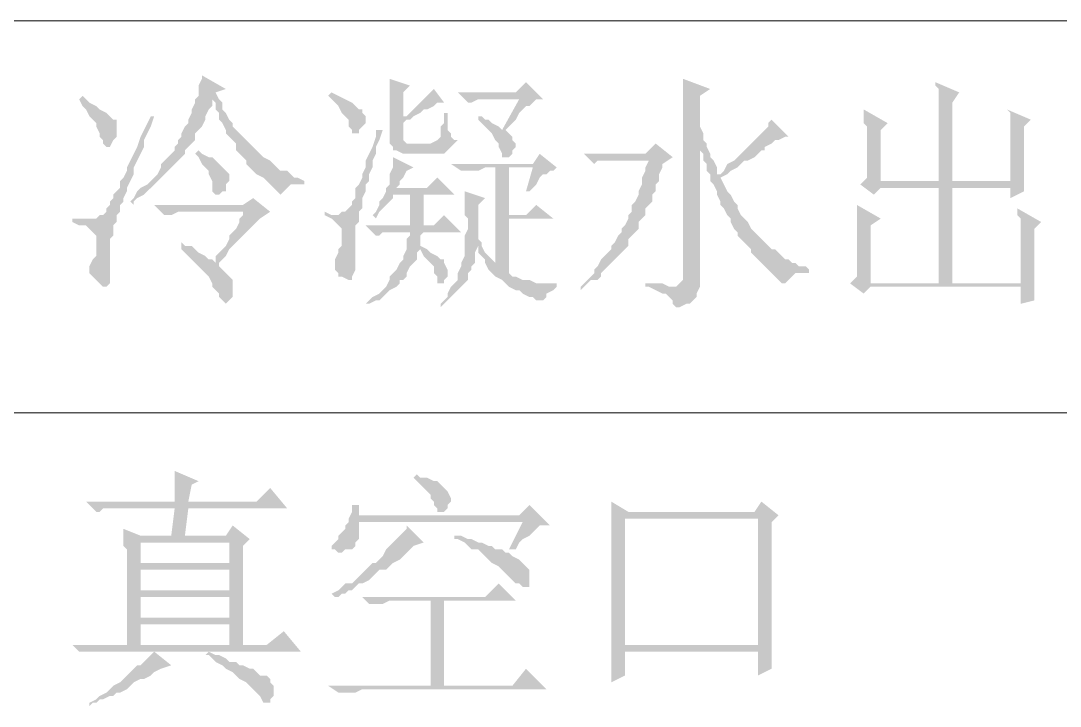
# Model space of a CAD drawing. Header units: millimetres. Extents: x 6 to 291, y 3 to 207.
# Drawn here: x 267.12 to 280.02, y 79.71 to 88.22 of the extents above; entities that cross this region are included whole.
import ezdxf

# ---------------------------------------------------------------- set-up
doc = ezdxf.new("R2010")
doc.units = ezdxf.units.MM

msp = doc.modelspace()

# ---------------------------------------------------------------- hatches: boundary and pattern name
at = {"true_color": 0x00b8b8}
h = msp.add_hatch(color=132, dxfattribs=at)
h.dxf.hatch_style = 2
h.paths.add_polyline_path([(269.366944, 87.545333), (269.366944, 87.503), (269.32461, 87.418333), (269.32461, 87.291333), (269.282277, 87.249), (269.493944, 87.249), (269.536277, 87.206667), (269.536277, 87.122), (269.57861, 87.079667), (269.57861, 86.995), (269.620944, 86.952667), (269.663277, 86.868), (269.663277, 86.825667), (269.70561, 86.783333), (269.747944, 86.741), (269.790277, 86.698667), (269.790277, 86.614), (269.83261, 86.571667), (269.874944, 86.529333), (269.917277, 86.487), (269.917277, 86.444667), (269.95961, 86.402333), (270.001944, 86.36), (270.044277, 86.317667), (270.128944, 86.275333), (270.171277, 86.233), (270.552277, 86.190667), (270.636944, 86.190667), (270.636944, 86.233), (270.552277, 86.275333), (270.509944, 86.275333), (270.46761, 86.317667), (270.425277, 86.36), (270.34061, 86.36), (270.298277, 86.402333), (270.255944, 86.444667), (270.21361, 86.487), (270.128944, 86.529333), (270.08661, 86.571667), (270.044277, 86.614), (270.001944, 86.656333), (269.95961, 86.698667), (269.917277, 86.741), (269.874944, 86.783333), (269.83261, 86.825667), (269.790277, 86.868), (269.747944, 86.910333), (269.747944, 86.952667), (269.70561, 86.995), (269.663277, 87.079667), (269.620944, 87.122), (269.620944, 87.206667), (269.57861, 87.249), (269.536277, 87.333667), (269.663277, 87.376)])
h = msp.add_hatch(color=132, dxfattribs=at)
h.dxf.hatch_style = 2
h.paths.add_polyline_path([(271.695277, 87.503), (271.695277, 86.783333), (271.695277, 86.698667), (271.73761, 86.656333), (271.73761, 86.614), (271.779944, 86.614), (271.86461, 86.571667), (272.37261, 86.571667), (272.414944, 86.614), (272.457277, 86.656333), (272.49961, 86.698667), (271.906944, 86.698667), (271.86461, 86.741), (271.86461, 86.952667), (271.906944, 86.995), (271.949277, 86.995), (271.86461, 87.037333), (271.86461, 87.333667), (271.949277, 87.418333)])
h = msp.add_hatch(color=132, dxfattribs=at)
h.dxf.hatch_style = 2
h.paths.add_polyline_path([(273.38861, 87.460667), (273.26161, 87.333667), (272.541944, 87.333667), (272.668944, 87.206667), (272.711277, 87.206667), (272.795944, 87.249), (273.600277, 87.249)])
h = msp.add_hatch(color=132, dxfattribs=at)
h.dxf.hatch_style = 2
h.paths.add_polyline_path([(275.335944, 87.503), (275.335944, 85.005333), (275.29361, 84.963), (275.251277, 84.920667), (274.870277, 84.920667), (274.91261, 84.920667), (274.997277, 84.878333), (275.081944, 84.836), (275.124277, 84.836), (275.16661, 84.793667), (275.208944, 84.751333), (275.208944, 84.709), (275.251277, 84.666667), (275.251277, 84.624333), (275.251277, 84.666667), (275.29361, 84.666667), (275.378277, 84.709), (275.42061, 84.709), (275.462944, 84.751333), (275.505277, 84.793667), (275.505277, 84.836), (275.54761, 84.920667), (275.54761, 86.741), (275.589944, 86.741), (275.589944, 86.825667), (275.54761, 86.910333), (275.54761, 87.291333), (275.67461, 87.376)])
h = msp.add_hatch(color=132, dxfattribs=at)
h.dxf.hatch_style = 2
h.paths.add_polyline_path([(278.46861, 87.460667), (278.46861, 87.418333), (278.510944, 87.376), (278.510944, 86.233), (277.791277, 86.233), (278.680277, 86.233), (278.680277, 87.206667), (278.764944, 87.333667)])
h = msp.add_hatch(color=132, dxfattribs=at)
h.dxf.hatch_style = 2
h.paths.add_polyline_path([(270.97561, 87.333667), (270.933277, 87.291333), (270.97561, 87.249), (271.017944, 87.206667), (271.060277, 87.164333), (271.10261, 87.079667), (271.144944, 87.037333), (271.187277, 86.995), (271.187277, 86.910333), (271.22961, 86.868), (271.22961, 86.825667), (271.314277, 86.825667), (271.314277, 86.868), (271.35661, 86.910333), (271.398944, 86.952667), (271.398944, 87.037333), (271.35661, 87.079667), (271.35661, 87.122), (271.314277, 87.122), (271.271944, 87.164333), (271.22961, 87.206667), (271.144944, 87.249), (271.060277, 87.291333)])
h = msp.add_hatch(color=132, dxfattribs=at)
h.dxf.hatch_style = 2
h.paths.add_polyline_path([(272.24561, 87.376), (272.203277, 87.333667), (272.160944, 87.291333), (272.11861, 87.249), (272.076277, 87.206667), (272.033944, 87.164333), (271.99161, 87.122), (271.949277, 87.079667), (271.906944, 87.037333), (271.86461, 87.037333), (271.949277, 86.995), (271.99161, 87.037333), (272.076277, 87.079667), (272.11861, 87.122), (272.160944, 87.122), (272.24561, 87.164333), (272.287944, 87.206667), (272.37261, 87.206667)])
h = msp.add_hatch(color=132, dxfattribs=at)
h.dxf.hatch_style = 2
h.paths.add_polyline_path([(267.885277, 87.291333), (267.842944, 87.249), (267.885277, 87.164333), (267.92761, 87.122), (267.969944, 87.037333), (268.012277, 86.995), (268.05461, 86.952667), (268.05461, 86.910333), (268.096944, 86.825667), (268.096944, 86.783333), (268.139277, 86.741), (268.139277, 86.698667), (268.18161, 86.656333), (268.223944, 86.656333), (268.266277, 86.741), (268.30861, 86.783333), (268.30861, 86.910333), (268.30861, 86.995), (268.266277, 86.995), (268.223944, 87.037333), (268.18161, 87.079667), (268.096944, 87.122), (268.05461, 87.164333), (267.969944, 87.206667)])
h = msp.add_hatch(color=132, dxfattribs=at)
h.dxf.hatch_style = 2
h.paths.add_polyline_path([(269.282277, 87.249), (269.282277, 87.206667), (269.239944, 87.122), (269.239944, 87.079667), (269.19761, 86.995), (269.19761, 86.952667), (269.155277, 86.910333), (269.112944, 86.825667), (269.112944, 86.783333), (269.07061, 86.741), (269.07061, 86.698667), (269.028277, 86.656333), (269.028277, 86.614), (268.985944, 86.571667), (268.94361, 86.529333), (268.901277, 86.487), (268.858944, 86.444667), (268.858944, 86.402333), (268.81661, 86.317667), (268.774277, 86.275333), (268.731944, 86.233), (268.68961, 86.190667), (268.604944, 86.148333), (268.56261, 86.106), (268.520277, 86.021333), (268.477944, 85.979), (268.520277, 85.936667), (268.520277, 85.979), (268.56261, 86.021333), (268.647277, 86.063667), (268.68961, 86.106), (268.731944, 86.148333), (268.774277, 86.190667), (268.81661, 86.233), (268.858944, 86.275333), (268.901277, 86.317667), (268.94361, 86.36), (268.985944, 86.402333), (269.028277, 86.444667), (269.07061, 86.487), (269.112944, 86.529333), (269.155277, 86.571667), (269.155277, 86.614), (269.19761, 86.656333), (269.239944, 86.698667), (269.282277, 86.741), (269.282277, 86.825667), (269.32461, 86.868), (269.366944, 86.910333), (269.409277, 86.995), (269.409277, 87.037333), (269.45161, 87.122), (269.493944, 87.164333), (269.493944, 87.249)])
h = msp.add_hatch(color=132, dxfattribs=at)
h.dxf.hatch_style = 2
h.paths.add_polyline_path([(273.600277, 87.249), (273.303944, 87.249), (273.092277, 86.868), (273.13461, 86.868), (273.219277, 86.952667), (273.26161, 86.995), (273.303944, 87.079667), (273.346277, 87.122), (273.38861, 87.164333), (273.430944, 87.164333), (273.473277, 87.206667), (273.51561, 87.249), (273.557944, 87.249)])
h = msp.add_hatch(color=132, dxfattribs=at)
h.dxf.hatch_style = 2
h.paths.add_polyline_path([(272.414944, 87.079667), (272.37261, 87.079667), (272.37261, 86.952667), (272.330277, 86.910333), (272.330277, 86.825667), (272.330277, 86.783333), (272.287944, 86.741), (272.203277, 86.698667), (271.99161, 86.698667), (272.49961, 86.698667), (272.541944, 86.741), (272.49961, 86.741), (272.457277, 86.783333), (272.457277, 86.825667), (272.414944, 86.868), (272.414944, 86.995)])
h = msp.add_hatch(color=132, dxfattribs=at)
h.dxf.hatch_style = 2
h.paths.add_polyline_path([(277.57961, 87.122), (277.57961, 86.952667), (277.621944, 86.910333), (277.621944, 86.275333), (277.537277, 86.190667), (278.680277, 86.233), (277.791277, 86.233), (277.791277, 86.868), (277.875944, 86.952667)])
h = msp.add_hatch(color=132, dxfattribs=at)
h.dxf.hatch_style = 2
h.paths.add_polyline_path([(279.35761, 87.122), (279.399944, 87.079667), (279.399944, 86.233), (278.680277, 86.233), (277.537277, 86.190667), (277.70661, 86.063667), (277.791277, 86.148333), (278.510944, 86.148333), (279.569277, 86.190667), (279.569277, 86.910333), (279.653944, 86.995)])
h = msp.add_hatch(color=132, dxfattribs=at)
h.dxf.hatch_style = 2
h.paths.add_polyline_path([(268.731944, 87.037333), (268.68961, 86.952667), (268.647277, 86.868), (268.604944, 86.783333), (268.56261, 86.656333), (268.520277, 86.571667), (268.477944, 86.487), (268.43561, 86.402333), (268.43561, 86.36), (268.393277, 86.275333), (268.350944, 86.233), (268.350944, 86.148333), (268.30861, 86.106), (268.266277, 86.063667), (268.266277, 86.021333), (268.223944, 85.979), (268.223944, 85.936667), (268.18161, 85.894333), (268.18161, 85.852), (268.139277, 85.809667), (268.096944, 85.809667), (268.05461, 85.767333), (267.92761, 85.767333), (268.30861, 85.725), (268.30861, 85.809667), (268.350944, 85.852), (268.350944, 85.936667), (268.393277, 85.979), (268.393277, 86.021333), (268.43561, 86.106), (268.43561, 86.148333), (268.477944, 86.233), (268.520277, 86.317667), (268.520277, 86.402333), (268.56261, 86.487), (268.604944, 86.571667), (268.647277, 86.656333), (268.647277, 86.741), (268.68961, 86.825667), (268.731944, 86.910333), (268.774277, 87.037333)])
h = msp.add_hatch(color=132, dxfattribs=at)
h.dxf.hatch_style = 2
h.paths.add_polyline_path([(272.838277, 87.037333), (272.795944, 87.037333), (272.795944, 86.995), (272.838277, 86.952667), (272.88061, 86.910333), (272.922944, 86.868), (272.965277, 86.825667), (273.00761, 86.741), (273.049944, 86.698667), (273.049944, 86.656333), (273.092277, 86.571667), (273.092277, 86.529333), (273.176944, 86.529333), (273.219277, 86.571667), (273.219277, 86.614), (273.26161, 86.656333), (273.26161, 86.698667), (273.219277, 86.741), (273.219277, 86.783333), (273.13461, 86.868), (273.092277, 86.868), (273.049944, 86.910333), (272.965277, 86.952667), (272.922944, 86.995), (272.88061, 86.995)])
h = msp.add_hatch(color=132, dxfattribs=at)
h.dxf.hatch_style = 2
h.paths.add_polyline_path([(276.43661, 86.995), (276.394277, 86.952667), (276.394277, 86.910333), (276.351944, 86.868), (276.30961, 86.825667), (276.267277, 86.783333), (276.224944, 86.741), (276.18261, 86.698667), (276.140277, 86.656333), (276.097944, 86.614), (276.05561, 86.571667), (276.013277, 86.529333), (275.970944, 86.487), (275.886277, 86.444667), (275.843944, 86.36), (275.80161, 86.317667), (275.886277, 86.317667), (275.92861, 86.36), (276.013277, 86.402333), (276.05561, 86.444667), (276.097944, 86.487), (276.140277, 86.487), (276.224944, 86.529333), (276.267277, 86.571667), (276.30961, 86.614), (276.351944, 86.614), (276.351944, 86.656333), (276.43661, 86.698667), (276.478944, 86.741), (276.521277, 86.741), (276.605944, 86.783333), (276.648277, 86.783333)])
h = msp.add_hatch(color=132, dxfattribs=at)
h.dxf.hatch_style = 2
h.paths.add_polyline_path([(271.525944, 86.868), (271.525944, 86.783333), (271.48361, 86.656333), (271.441277, 86.571667), (271.398944, 86.487), (271.398944, 86.402333), (271.35661, 86.317667), (271.35661, 86.275333), (271.314277, 86.190667), (271.271944, 86.148333), (271.271944, 86.021333), (271.22961, 85.979), (271.22961, 85.936667), (271.187277, 85.894333), (271.144944, 85.852), (271.10261, 85.852), (271.060277, 85.809667), (270.890944, 85.809667), (270.97561, 85.767333), (271.017944, 85.725), (271.060277, 85.682667), (271.10261, 85.640333), (271.10261, 85.428667), (271.060277, 85.386333), (271.060277, 85.344), (271.017944, 85.259333), (271.017944, 85.132333), (271.060277, 85.09), (271.060277, 85.047667), (271.10261, 85.047667), (271.187277, 85.005333), (271.22961, 85.005333), (271.22961, 85.047667), (271.271944, 85.132333), (271.271944, 85.513333), (271.271944, 85.682667), (271.314277, 85.725), (271.314277, 85.852), (271.35661, 85.894333), (271.35661, 86.021333), (271.398944, 86.106), (271.398944, 86.190667), (271.441277, 86.233), (271.441277, 86.317667), (271.48361, 86.402333), (271.48361, 86.487), (271.525944, 86.571667), (271.525944, 86.656333), (271.568277, 86.741), (271.61061, 86.868)])
h = msp.add_hatch(color=132, dxfattribs=at)
h.dxf.hatch_style = 2
h.paths.add_polyline_path([(274.997277, 86.698667), (274.870277, 86.571667), (274.108277, 86.571667), (274.235277, 86.444667), (274.27761, 86.487), (274.91261, 86.487), (275.208944, 86.529333)])
h = msp.add_hatch(color=132, dxfattribs=at)
h.dxf.hatch_style = 2
h.paths.add_polyline_path([(275.589944, 86.741), (275.54761, 86.741), (275.54761, 86.614), (275.589944, 86.571667), (275.589944, 86.487), (275.632277, 86.444667), (275.632277, 86.36), (275.67461, 86.317667), (275.67461, 86.233), (275.716944, 86.190667), (275.759277, 86.106), (275.759277, 86.063667), (275.80161, 85.979), (275.80161, 85.936667), (275.843944, 85.894333), (275.886277, 85.809667), (275.92861, 85.767333), (275.92861, 85.725), (275.970944, 85.640333), (276.013277, 85.598), (276.013277, 85.555667), (276.05561, 85.513333), (276.097944, 85.471), (276.140277, 85.428667), (276.18261, 85.386333), (276.18261, 85.344), (276.224944, 85.301667), (276.267277, 85.259333), (276.30961, 85.217), (276.351944, 85.174667), (276.394277, 85.132333), (276.43661, 85.09), (276.478944, 85.047667), (276.521277, 85.005333), (276.56361, 84.963), (276.605944, 84.963), (276.648277, 85.005333), (276.69061, 85.047667), (276.732944, 85.09), (276.902277, 85.09), (276.902277, 85.132333), (276.859944, 85.174667), (276.775277, 85.174667), (276.732944, 85.217), (276.69061, 85.217), (276.648277, 85.259333), (276.605944, 85.259333), (276.56361, 85.301667), (276.521277, 85.344), (276.478944, 85.386333), (276.43661, 85.386333), (276.394277, 85.428667), (276.351944, 85.471), (276.30961, 85.513333), (276.267277, 85.555667), (276.224944, 85.598), (276.18261, 85.640333), (276.140277, 85.725), (276.097944, 85.767333), (276.05561, 85.809667), (276.013277, 85.894333), (276.013277, 85.936667), (275.970944, 85.979), (275.92861, 86.063667), (275.886277, 86.106), (275.843944, 86.190667), (275.80161, 86.275333), (275.886277, 86.317667), (275.759277, 86.317667), (275.759277, 86.402333), (275.716944, 86.487), (275.67461, 86.529333), (275.67461, 86.571667), (275.632277, 86.656333), (275.632277, 86.698667)])
h = msp.add_hatch(color=132, dxfattribs=at)
h.dxf.hatch_style = 2
h.paths.add_polyline_path([(269.32461, 86.614), (269.282277, 86.571667), (269.32461, 86.529333), (269.366944, 86.444667), (269.409277, 86.402333), (269.45161, 86.36), (269.45161, 86.317667), (269.493944, 86.233), (269.493944, 86.190667), (269.493944, 86.106), (269.536277, 86.063667), (269.57861, 86.063667), (269.620944, 86.106), (269.663277, 86.106), (269.663277, 86.190667), (269.70561, 86.233), (269.70561, 86.317667), (269.663277, 86.36), (269.620944, 86.402333), (269.57861, 86.444667), (269.536277, 86.487), (269.493944, 86.529333), (269.45161, 86.529333), (269.366944, 86.571667)])
h = msp.add_hatch(color=132, dxfattribs=at)
h.dxf.hatch_style = 2
h.paths.add_polyline_path([(273.557944, 86.571667), (273.473277, 86.444667), (272.457277, 86.444667), (272.584277, 86.36), (272.795944, 86.36), (272.88061, 86.402333), (273.76961, 86.402333)])
h = msp.add_hatch(color=132, dxfattribs=at)
h.dxf.hatch_style = 2
h.paths.add_polyline_path([(271.73761, 86.529333), (271.73761, 86.402333), (271.695277, 86.317667), (271.695277, 86.190667), (271.652944, 86.148333), (271.652944, 86.106), (271.779944, 86.148333), (271.822277, 86.190667), (271.822277, 86.233), (271.86461, 86.275333), (271.906944, 86.36), (271.99161, 86.402333)])
h = msp.add_hatch(color=132, dxfattribs=at)
h.dxf.hatch_style = 2
h.paths.add_polyline_path([(275.208944, 86.529333), (274.91261, 86.487), (274.870277, 86.402333), (274.870277, 86.36), (274.827944, 86.275333), (274.827944, 86.190667), (274.78561, 86.106), (274.78561, 86.063667), (274.743277, 85.979), (274.700944, 85.936667), (274.700944, 85.852), (274.65861, 85.809667), (274.65861, 85.767333), (274.616277, 85.682667), (274.573944, 85.640333), (274.573944, 85.598), (274.53161, 85.555667), (274.489277, 85.471), (274.446944, 85.428667), (274.446944, 85.386333), (274.40461, 85.344), (274.362277, 85.301667), (274.319944, 85.259333), (274.27761, 85.174667), (274.235277, 85.132333), (274.235277, 85.09), (274.192944, 85.047667), (274.15061, 85.005333), (274.108277, 84.963), (274.065944, 84.920667), (274.065944, 84.878333), (274.108277, 84.920667), (274.15061, 84.963), (274.192944, 85.005333), (274.27761, 85.005333), (274.319944, 85.047667), (274.319944, 85.09), (274.362277, 85.132333), (274.40461, 85.174667), (274.446944, 85.217), (274.489277, 85.259333), (274.53161, 85.301667), (274.573944, 85.344), (274.616277, 85.386333), (274.65861, 85.428667), (274.65861, 85.513333), (274.700944, 85.555667), (274.743277, 85.598), (274.78561, 85.640333), (274.78561, 85.725), (274.827944, 85.767333), (274.870277, 85.809667), (274.870277, 85.894333), (274.91261, 85.936667), (274.954944, 85.979), (274.954944, 86.063667), (274.997277, 86.106), (274.997277, 86.190667), (275.03961, 86.233), (275.03961, 86.317667), (275.081944, 86.402333), (275.081944, 86.444667)])
h = msp.add_hatch(color=132, dxfattribs=at)
h.dxf.hatch_style = 2
h.paths.add_polyline_path([(273.176944, 86.402333), (273.00761, 86.402333), (273.00761, 85.174667), (272.922944, 85.132333), (272.965277, 85.09), (273.00761, 85.047667), (273.092277, 85.005333), (273.13461, 84.963), (273.176944, 84.920667), (273.26161, 84.878333), (273.303944, 84.878333), (273.346277, 84.836), (273.430944, 84.793667), (273.473277, 84.793667), (273.51561, 84.751333), (273.600277, 84.751333), (273.64261, 84.793667), (273.64261, 84.836), (273.727277, 84.878333), (273.76961, 84.920667), (273.76961, 84.963), (273.51561, 84.963), (273.430944, 85.005333), (273.346277, 85.005333), (273.26161, 85.047667), (273.219277, 85.047667), (273.176944, 85.09), (273.176944, 85.767333), (273.727277, 85.767333), (273.176944, 85.809667)])
h = msp.add_hatch(color=132, dxfattribs=at)
h.dxf.hatch_style = 2
h.paths.add_polyline_path([(273.76961, 86.402333), (273.473277, 86.402333), (273.38861, 86.106), (273.430944, 86.106), (273.473277, 86.148333), (273.51561, 86.190667), (273.557944, 86.275333), (273.600277, 86.317667), (273.64261, 86.317667), (273.684944, 86.36), (273.727277, 86.36)])
h = msp.add_hatch(color=132, dxfattribs=at)
h.dxf.hatch_style = 2
h.paths.add_polyline_path([(270.171277, 86.233), (270.21361, 86.190667), (270.255944, 86.148333), (270.298277, 86.106), (270.34061, 86.063667), (270.382944, 86.106), (270.425277, 86.148333), (270.46761, 86.190667), (270.552277, 86.190667)])
h = msp.add_hatch(color=132, dxfattribs=at)
h.dxf.hatch_style = 2
h.paths.add_polyline_path([(272.287944, 86.275333), (272.160944, 86.148333), (271.779944, 86.148333), (271.652944, 86.106), (271.61061, 86.021333), (271.568277, 85.979), (271.568277, 85.936667), (271.525944, 85.852), (271.48361, 85.809667), (271.525944, 85.767333), (271.568277, 85.852), (271.61061, 85.894333), (271.652944, 85.936667), (271.695277, 85.979), (271.73761, 86.021333), (271.73761, 86.063667), (272.49961, 86.063667)])
h = msp.add_hatch(color=132, dxfattribs=at)
h.dxf.hatch_style = 2
h.paths.add_polyline_path([(279.569277, 86.190667), (278.510944, 86.148333), (279.399944, 86.148333), (279.399944, 86.021333), (279.569277, 86.106)])
h = msp.add_hatch(color=132, dxfattribs=at)
h.dxf.hatch_style = 2
h.paths.add_polyline_path([(272.11861, 85.682667), (272.11861, 86.063667), (271.949277, 86.063667), (271.949277, 85.682667)])
h = msp.add_hatch(color=132, dxfattribs=at)
h.dxf.hatch_style = 2
h.paths.add_polyline_path([(272.62661, 86.106), (272.62661, 85.809667), (272.668944, 85.767333), (272.668944, 85.640333), (272.62661, 85.555667), (272.62661, 85.428667), (272.795944, 85.428667), (272.795944, 85.344), (272.838277, 85.301667), (272.88061, 85.259333), (272.88061, 85.217), (272.922944, 85.132333), (273.00761, 85.174667), (273.00761, 85.217), (272.965277, 85.259333), (272.922944, 85.301667), (272.88061, 85.344), (272.838277, 85.428667), (272.838277, 85.471), (272.795944, 85.513333), (272.795944, 85.936667), (272.88061, 86.021333)])
h = msp.add_hatch(color=132, dxfattribs=at)
h.dxf.hatch_style = 2
h.paths.add_polyline_path([(278.510944, 86.148333), (278.510944, 84.963), (277.664277, 84.963), (278.680277, 84.963), (278.680277, 86.148333), (279.399944, 86.148333)])
h = msp.add_hatch(color=132, dxfattribs=at)
h.dxf.hatch_style = 2
h.paths.add_polyline_path([(270.001944, 86.021333), (269.874944, 85.936667), (268.774277, 85.936667), (268.901277, 85.809667), (268.985944, 85.809667), (269.07061, 85.852), (270.21361, 85.852)])
h = msp.add_hatch(color=132, dxfattribs=at)
h.dxf.hatch_style = 2
h.paths.add_polyline_path([(273.51561, 85.936667), (273.38861, 85.809667), (273.176944, 85.809667), (273.727277, 85.767333)])
h = msp.add_hatch(color=132, dxfattribs=at)
h.dxf.hatch_style = 2
h.paths.add_polyline_path([(277.494944, 85.936667), (277.494944, 85.047667), (277.410277, 84.963), (279.526944, 84.920667), (279.526944, 84.709), (279.696277, 84.751333), (279.696277, 84.963), (277.664277, 84.963), (277.664277, 85.682667), (277.791277, 85.767333)])
h = msp.add_hatch(color=132, dxfattribs=at)
h.dxf.hatch_style = 2
h.paths.add_polyline_path([(270.21361, 85.852), (269.874944, 85.852), (269.874944, 85.809667), (269.83261, 85.767333), (269.83261, 85.725), (269.790277, 85.640333), (269.747944, 85.598), (269.70561, 85.555667), (269.70561, 85.513333), (269.663277, 85.428667), (269.620944, 85.386333), (269.57861, 85.344), (269.536277, 85.301667), (269.536277, 85.217), (269.282277, 85.217), (269.32461, 85.174667), (269.366944, 85.132333), (269.409277, 85.09), (269.45161, 85.047667), (269.493944, 84.963), (269.493944, 84.920667), (269.536277, 84.878333), (269.57861, 84.836), (269.57861, 84.793667), (269.620944, 84.751333), (269.663277, 84.709), (269.70561, 84.751333), (269.747944, 84.793667), (269.747944, 85.005333), (269.70561, 85.047667), (269.663277, 85.09), (269.620944, 85.132333), (269.57861, 85.174667), (269.57861, 85.217), (269.620944, 85.259333), (269.663277, 85.301667), (269.70561, 85.386333), (269.747944, 85.428667), (269.790277, 85.471), (269.83261, 85.513333), (269.874944, 85.555667), (269.917277, 85.598), (269.95961, 85.640333), (270.001944, 85.682667), (270.044277, 85.725), (270.08661, 85.767333)])
h = msp.add_hatch(color=132, dxfattribs=at)
h.dxf.hatch_style = 2
h.paths.add_polyline_path([(270.890944, 85.852), (270.890944, 85.809667), (271.060277, 85.809667), (270.97561, 85.809667)])
h = msp.add_hatch(color=132, dxfattribs=at)
h.dxf.hatch_style = 2
h.paths.add_polyline_path([(272.37261, 85.809667), (272.24561, 85.682667), (271.398944, 85.682667), (271.525944, 85.555667), (271.568277, 85.555667), (271.61061, 85.598), (272.584277, 85.598)])
h = msp.add_hatch(color=132, dxfattribs=at)
h.dxf.hatch_style = 2
h.paths.add_polyline_path([(279.48461, 85.894333), (279.48461, 85.809667), (279.526944, 85.767333), (279.526944, 84.963), (278.680277, 84.963), (279.696277, 84.963), (279.696277, 85.640333), (279.780944, 85.725)])
h = msp.add_hatch(color=132, dxfattribs=at)
h.dxf.hatch_style = 2
h.paths.add_polyline_path([(267.758277, 85.767333), (267.758277, 85.725), (267.842944, 85.682667), (267.92761, 85.682667), (267.969944, 85.640333), (268.012277, 85.598), (268.05461, 85.555667), (268.05461, 85.513333), (268.05461, 85.301667), (268.012277, 85.259333), (267.969944, 85.174667), (267.969944, 85.09), (268.012277, 85.047667), (268.05461, 85.005333), (268.096944, 84.963), (268.139277, 84.920667), (268.18161, 84.920667), (268.223944, 84.963), (268.223944, 85.513333), (268.266277, 85.555667), (268.266277, 85.598), (268.266277, 85.682667), (268.30861, 85.725), (267.92761, 85.767333), (267.842944, 85.767333)])
h = msp.add_hatch(color=132, dxfattribs=at)
h.dxf.hatch_style = 2
h.paths.add_polyline_path([(272.11861, 85.598), (271.949277, 85.598), (271.949277, 85.555667), (271.906944, 85.513333), (271.906944, 85.386333), (271.86461, 85.301667), (271.86461, 85.259333), (271.822277, 85.217), (271.779944, 85.132333), (271.73761, 85.09), (271.695277, 85.047667), (271.695277, 85.005333), (271.652944, 84.920667), (271.61061, 84.878333), (271.568277, 84.836), (271.48361, 84.793667), (271.441277, 84.751333), (271.398944, 84.709), (271.441277, 84.709), (271.525944, 84.751333), (271.568277, 84.751333), (271.61061, 84.793667), (271.652944, 84.836), (271.695277, 84.878333), (271.779944, 84.920667), (271.822277, 84.963), (271.822277, 85.005333), (271.86461, 85.005333), (271.906944, 85.047667), (271.906944, 85.09), (271.949277, 85.174667), (271.99161, 85.217), (272.033944, 85.259333), (272.033944, 85.344), (272.076277, 85.386333), (272.160944, 85.386333), (272.076277, 85.428667), (272.076277, 85.555667)])
h = msp.add_hatch(color=132, dxfattribs=at)
h.dxf.hatch_style = 2
h.paths.add_polyline_path([(269.112944, 85.471), (269.112944, 85.386333), (269.155277, 85.344), (269.19761, 85.301667), (269.239944, 85.259333), (269.282277, 85.217), (269.536277, 85.217), (269.493944, 85.259333), (269.45161, 85.259333), (269.409277, 85.301667), (269.32461, 85.344), (269.282277, 85.386333), (269.239944, 85.428667), (269.155277, 85.428667)])
h = msp.add_hatch(color=132, dxfattribs=at)
h.dxf.hatch_style = 2
h.paths.add_polyline_path([(272.62661, 85.428667), (272.62661, 85.301667), (272.584277, 85.217), (272.584277, 85.174667), (272.541944, 85.09), (272.541944, 85.005333), (272.49961, 84.963), (272.457277, 84.920667), (272.414944, 84.836), (272.414944, 84.793667), (272.37261, 84.751333), (272.330277, 84.709), (272.330277, 84.666667), (272.37261, 84.709), (272.414944, 84.751333), (272.457277, 84.793667), (272.49961, 84.836), (272.541944, 84.878333), (272.584277, 84.920667), (272.62661, 84.963), (272.668944, 85.005333), (272.668944, 85.09), (272.711277, 85.132333), (272.711277, 85.174667), (272.75361, 85.217), (272.75361, 85.344), (272.795944, 85.428667)])
h = msp.add_hatch(color=132, dxfattribs=at)
h.dxf.hatch_style = 2
h.paths.add_polyline_path([(272.160944, 85.386333), (272.076277, 85.386333), (272.11861, 85.301667), (272.160944, 85.259333), (272.203277, 85.217), (272.24561, 85.174667), (272.24561, 85.09), (272.287944, 85.047667), (272.287944, 84.963), (272.37261, 84.963), (272.37261, 85.005333), (272.414944, 85.047667), (272.414944, 85.132333), (272.37261, 85.217), (272.37261, 85.259333), (272.330277, 85.259333), (272.287944, 85.301667), (272.203277, 85.344)])
h = msp.add_hatch(color=132, dxfattribs=at)
h.dxf.hatch_style = 2
h.paths.add_polyline_path([(274.870277, 84.963), (274.870277, 84.920667), (275.251277, 84.920667), (275.16661, 84.920667), (275.081944, 84.963), (274.954944, 84.963)])
h = msp.add_hatch(color=132, dxfattribs=at)
h.dxf.hatch_style = 2
h.paths.add_polyline_path([(277.410277, 84.963), (277.57961, 84.836), (277.664277, 84.920667), (279.526944, 84.920667)])
h = msp.add_hatch(color=132, dxfattribs=at)
h.dxf.hatch_style = 2
h.paths.add_polyline_path([(269.028277, 82.634667), (269.028277, 82.253667), (269.19761, 82.253667), (269.239944, 82.465333), (269.32461, 82.507667)])
h = msp.add_hatch(color=132, dxfattribs=at)
h.dxf.hatch_style = 2
h.paths.add_polyline_path([(272.033944, 82.592333), (271.99161, 82.55), (272.033944, 82.507667), (272.11861, 82.423), (272.160944, 82.380667), (272.203277, 82.338333), (272.203277, 82.296), (272.24561, 82.253667), (272.24561, 82.211333), (272.287944, 82.169), (272.287944, 82.126667), (272.37261, 82.126667), (272.414944, 82.169), (272.414944, 82.211333), (272.457277, 82.253667), (272.457277, 82.296), (272.414944, 82.380667), (272.37261, 82.423), (272.330277, 82.465333), (272.287944, 82.507667), (272.24561, 82.507667), (272.160944, 82.55), (272.076277, 82.55)])
h = msp.add_hatch(color=132, dxfattribs=at)
h.dxf.hatch_style = 2
h.paths.add_polyline_path([(270.21361, 82.423), (270.044277, 82.253667), (267.92761, 82.253667), (268.05461, 82.126667), (268.096944, 82.126667), (268.139277, 82.169), (270.425277, 82.169)])
h = msp.add_hatch(color=132, dxfattribs=at)
h.dxf.hatch_style = 2
h.paths.add_polyline_path([(271.314277, 82.211333), (271.22961, 82.211333), (271.22961, 82.126667), (271.187277, 82.042), (271.314277, 82.084333)])
h = msp.add_hatch(color=132, dxfattribs=at)
h.dxf.hatch_style = 2
h.paths.add_polyline_path([(273.430944, 82.211333), (273.303944, 82.084333), (271.314277, 82.084333), (271.187277, 82.042), (273.346277, 81.999667), (273.176944, 81.661), (273.26161, 81.661), (273.303944, 81.745667), (273.346277, 81.788), (273.430944, 81.830333), (273.473277, 81.872667), (273.51561, 81.915), (273.557944, 81.957333), (273.684944, 81.957333)])
h = msp.add_hatch(color=132, dxfattribs=at)
h.dxf.hatch_style = 2
h.paths.add_polyline_path([(274.446944, 82.253667), (274.446944, 82.084333), (276.267277, 82.042), (276.267277, 80.475667), (274.616277, 80.475667), (274.446944, 80.433333), (274.446944, 80.391), (276.267277, 80.391), (276.267277, 80.094667), (276.43661, 80.179333), (276.43661, 81.999667), (276.521277, 82.084333), (274.65861, 82.126667)])
h = msp.add_hatch(color=132, dxfattribs=at)
h.dxf.hatch_style = 2
h.paths.add_polyline_path([(276.30961, 82.253667), (276.224944, 82.126667), (274.65861, 82.126667), (276.521277, 82.084333)])
h = msp.add_hatch(color=132, dxfattribs=at)
h.dxf.hatch_style = 2
h.paths.add_polyline_path([(269.19761, 82.169), (269.028277, 82.169), (268.985944, 81.830333), (269.155277, 81.830333)])
h = msp.add_hatch(color=132, dxfattribs=at)
h.dxf.hatch_style = 2
h.paths.add_polyline_path([(271.187277, 82.042), (271.187277, 81.999667), (271.144944, 81.957333), (271.144944, 81.915), (271.10261, 81.872667), (271.060277, 81.830333), (271.060277, 81.788), (271.017944, 81.745667), (270.97561, 81.703333), (270.97561, 81.661), (271.017944, 81.661), (271.060277, 81.618667), (271.10261, 81.618667), (271.144944, 81.661), (271.22961, 81.661), (271.271944, 81.703333), (271.271944, 81.745667), (271.314277, 81.788), (271.314277, 81.999667), (273.346277, 81.999667)])
h = msp.add_hatch(color=132, dxfattribs=at)
h.dxf.hatch_style = 2
h.paths.add_polyline_path([(274.446944, 82.084333), (274.446944, 80.433333), (274.616277, 80.475667), (274.616277, 82.042), (276.267277, 82.042)])
h = msp.add_hatch(color=132, dxfattribs=at)
h.dxf.hatch_style = 2
h.paths.add_polyline_path([(268.393277, 81.915), (268.393277, 81.872667), (268.393277, 81.745667), (269.70561, 81.745667), (269.70561, 81.491667), (268.604944, 81.491667), (268.43561, 81.449333), (269.70561, 81.407), (269.70561, 81.153), (268.604944, 81.153), (268.43561, 81.110667), (269.70561, 81.068333), (269.70561, 80.814333), (268.604944, 80.814333), (268.43561, 80.772), (269.70561, 80.729667), (269.70561, 80.475667), (268.43561, 80.475667), (269.874944, 80.475667), (269.874944, 81.703333), (269.95961, 81.788), (268.604944, 81.830333)])
h = msp.add_hatch(color=132, dxfattribs=at)
h.dxf.hatch_style = 2
h.paths.add_polyline_path([(269.747944, 81.957333), (269.663277, 81.830333), (268.604944, 81.830333), (269.95961, 81.788)])
h = msp.add_hatch(color=132, dxfattribs=at)
h.dxf.hatch_style = 2
h.paths.add_polyline_path([(271.906944, 81.957333), (271.906944, 81.915), (271.86461, 81.872667), (271.822277, 81.830333), (271.779944, 81.788), (271.73761, 81.745667), (271.695277, 81.703333), (271.652944, 81.661), (271.61061, 81.576333), (271.568277, 81.534), (271.525944, 81.491667), (271.48361, 81.491667), (271.441277, 81.449333), (271.398944, 81.407), (271.35661, 81.364667), (271.314277, 81.322333), (271.271944, 81.28), (271.22961, 81.237667), (271.144944, 81.237667), (271.10261, 81.195333), (271.060277, 81.153), (270.97561, 81.110667), (271.017944, 81.068333), (271.060277, 81.068333), (271.10261, 81.110667), (271.144944, 81.110667), (271.187277, 81.153), (271.22961, 81.153), (271.271944, 81.195333), (271.314277, 81.237667), (271.35661, 81.237667), (271.441277, 81.28), (271.48361, 81.322333), (271.525944, 81.364667), (271.568277, 81.407), (271.652944, 81.407), (271.695277, 81.449333), (271.73761, 81.491667), (271.822277, 81.534), (271.86461, 81.576333), (271.949277, 81.661), (271.99161, 81.703333), (272.11861, 81.745667)])
h = msp.add_hatch(color=132, dxfattribs=at)
h.dxf.hatch_style = 2
h.paths.add_polyline_path([(272.49961, 81.830333), (272.49961, 81.788), (272.541944, 81.788), (272.62661, 81.745667), (272.668944, 81.703333), (272.711277, 81.661), (272.795944, 81.661), (272.838277, 81.618667), (272.88061, 81.576333), (272.922944, 81.534), (272.965277, 81.491667), (273.049944, 81.449333), (273.092277, 81.407), (273.13461, 81.364667), (273.176944, 81.322333), (273.219277, 81.28), (273.26161, 81.237667), (273.303944, 81.237667), (273.346277, 81.195333), (273.430944, 81.195333), (273.430944, 81.407), (273.38861, 81.449333), (273.346277, 81.491667), (273.303944, 81.534), (273.219277, 81.576333), (273.176944, 81.618667), (273.13461, 81.618667), (273.092277, 81.661), (273.00761, 81.661), (272.965277, 81.703333), (272.922944, 81.703333), (272.838277, 81.745667), (272.795944, 81.745667), (272.711277, 81.788), (272.668944, 81.788), (272.584277, 81.830333)])
h = msp.add_hatch(color=132, dxfattribs=at)
h.dxf.hatch_style = 2
h.paths.add_polyline_path([(268.393277, 81.745667), (268.393277, 81.703333), (268.43561, 81.661), (268.43561, 81.449333), (268.604944, 81.491667), (268.604944, 81.745667), (269.70561, 81.745667)])
h = msp.add_hatch(color=132, dxfattribs=at)
h.dxf.hatch_style = 2
h.paths.add_polyline_path([(268.43561, 81.449333), (268.43561, 81.110667), (268.604944, 81.153), (268.604944, 81.407), (269.70561, 81.407)])
h = msp.add_hatch(color=132, dxfattribs=at)
h.dxf.hatch_style = 2
h.paths.add_polyline_path([(273.049944, 81.237667), (272.88061, 81.068333), (271.35661, 81.068333), (271.441277, 80.983667), (271.61061, 80.983667), (271.695277, 81.026), (273.26161, 81.026)])
h = msp.add_hatch(color=132, dxfattribs=at)
h.dxf.hatch_style = 2
h.paths.add_polyline_path([(268.43561, 81.110667), (268.43561, 80.772), (268.604944, 80.814333), (268.604944, 81.068333), (269.70561, 81.068333)])
h = msp.add_hatch(color=132, dxfattribs=at)
h.dxf.hatch_style = 2
h.paths.add_polyline_path([(272.37261, 79.967667), (272.37261, 81.026), (272.203277, 81.026), (272.203277, 79.967667)])
h = msp.add_hatch(color=132, dxfattribs=at)
h.dxf.hatch_style = 2
h.paths.add_polyline_path([(268.43561, 80.772), (268.43561, 80.475667), (268.604944, 80.475667), (268.604944, 80.729667), (269.70561, 80.729667)])
h = msp.add_hatch(color=132, dxfattribs=at)
h.dxf.hatch_style = 2
h.paths.add_polyline_path([(270.382944, 80.645), (270.171277, 80.475667), (267.758277, 80.475667), (267.842944, 80.391), (270.59461, 80.391)])
h = msp.add_hatch(color=132, dxfattribs=at)
h.dxf.hatch_style = 2
h.paths.add_polyline_path([(268.774277, 80.391), (268.731944, 80.348667), (268.68961, 80.306333), (268.647277, 80.264), (268.604944, 80.221667), (268.56261, 80.221667), (268.520277, 80.179333), (268.477944, 80.137), (268.43561, 80.094667), (268.393277, 80.052333), (268.350944, 80.01), (268.266277, 79.967667), (268.223944, 79.925333), (268.18161, 79.883), (268.096944, 79.840667), (268.05461, 79.798333), (267.969944, 79.756), (267.969944, 79.713667), (268.012277, 79.756), (268.05461, 79.756), (268.096944, 79.798333), (268.139277, 79.798333), (268.223944, 79.840667), (268.266277, 79.840667), (268.30861, 79.883), (268.350944, 79.883), (268.43561, 79.925333), (268.477944, 79.967667), (268.520277, 80.01), (268.604944, 80.052333), (268.647277, 80.052333), (268.731944, 80.094667), (268.774277, 80.137), (268.858944, 80.179333), (268.985944, 80.221667)])
h = msp.add_hatch(color=132, dxfattribs=at)
h.dxf.hatch_style = 2
h.paths.add_polyline_path([(269.45161, 80.391), (269.409277, 80.348667), (269.45161, 80.348667), (269.536277, 80.264), (269.620944, 80.221667), (269.663277, 80.179333), (269.747944, 80.137), (269.790277, 80.094667), (269.83261, 80.052333), (269.917277, 80.01), (269.95961, 79.967667), (270.001944, 79.925333), (270.044277, 79.883), (270.08661, 79.840667), (270.128944, 79.756), (270.21361, 79.756), (270.21361, 79.798333), (270.255944, 79.840667), (270.255944, 79.967667), (270.21361, 80.01), (270.21361, 80.052333), (270.171277, 80.094667), (270.08661, 80.094667), (270.044277, 80.137), (270.001944, 80.179333), (269.95961, 80.179333), (269.874944, 80.221667), (269.83261, 80.221667), (269.790277, 80.264), (269.70561, 80.264), (269.663277, 80.306333), (269.57861, 80.348667), (269.536277, 80.348667)])
h = msp.add_hatch(color=132, dxfattribs=at)
h.dxf.hatch_style = 2
h.paths.add_polyline_path([(274.446944, 80.391), (274.446944, 80.01), (274.616277, 80.094667), (274.616277, 80.391), (276.267277, 80.391)])
h = msp.add_hatch(color=132, dxfattribs=at)
h.dxf.hatch_style = 2
h.paths.add_polyline_path([(273.38861, 80.179333), (273.219277, 79.967667), (270.933277, 79.967667), (271.060277, 79.883), (271.271944, 79.883), (271.35661, 79.925333), (273.64261, 79.925333)])

# ---------------------------------------------------------------- linework, layer by layer
at = {"color": 8, "lineweight": 0, "true_color": 0x808080}
for points in [[(287.10461, 88.222667), (215.053192, 88.222667)], [(287.10461, 83.354333), (215.053192, 83.354333)]]:
    msp.add_lwpolyline(points, dxfattribs=at)

doc.saveas('drawing.dxf')
